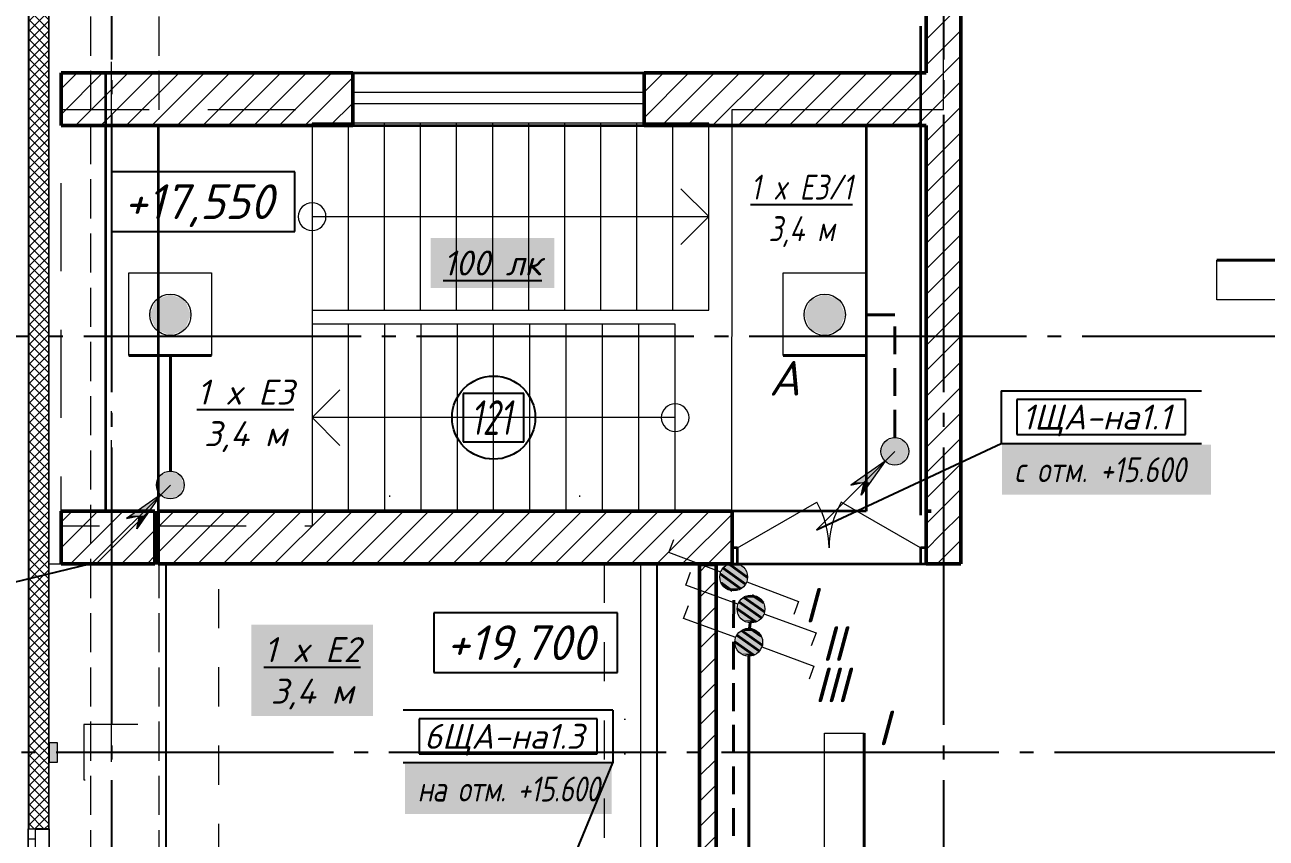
# Model space of a CAD drawing. Header units: millimetres. Extents: x 0 to 1093, y 0 to 420.
# Drawn here: x 91.9 to 181.5, y 303.4 to 362.1 of the extents above; entities that cross this region are included whole.
import ezdxf

# ---------------------------------------------------------------- set-up
doc = ezdxf.new("R2010")
doc.units = ezdxf.units.MM
for name, pattern in [('JIS_02_2.0', [3, 2, -1]), ('ГОСТ 2.303 5', [24, 20, -1.5, 1, -1.5]), ('СПКБ-0000-000-АР#006$0$Achse', [2300, 0, -800, 1500, 0]), ('СПКБ-0000-000-АР#006$0$Ashe', [300, 200, -100]), ('СПКБ-0000-000-АР#006$0$Невидимая', [391.222223, 282.222223, -109]), ('СПКБ-0000-000-АР#006$0$Разомкнутая', [1058.333302, 634.99999, -423.333311]), ('СПКБ-0000-000-АР#006$0$Штриховая', [564.444447, 282.222223, -282.222223]), ('СПКБ-0000-000-АР#006$0$Штрихпунктирная', [900, 500, -200, 0, -200])]:
    doc.linetypes.add(name, pattern=pattern)
for name, color, linetype in [('Viewport1ForCustomObjects_0', 7, 'Continuous'), ('Viewport2ForCustomObjects_0', 7, 'Continuous'), ('Номер помещения', 7, 'Continuous'), ('СПКБ-0000-000-АР#006$0$Балка', 7, 'Continuous'), ('СПКБ-0000-000-АР#006$0$Двери ArchiCAD', 7, 'Continuous'), ('СПКБ-0000-000-АР#006$0$Колонны существующие', 7, 'Continuous'), ('СПКБ-0000-000-АР#006$0$Лестница', 7, 'Continuous'), ('СПКБ-0000-000-АР#006$0$Окна ArchiCAD', 7, 'Continuous'), ('СПКБ-0000-000-АР#006$0$Перекрытие новые', 7, 'Continuous'), ('СПКБ-0000-000-АР#006$0$Стены', 7, 'Continuous'), ('СПКБ-0000-000-АР#006$0$Фахверк', 7, 'Continuous'), ('Строительные оси', 7, 'Continuous'), ('ЭО_АВАРИЙНОЕ ОСВЕЩЕНИЕ', 7, 'Continuous'), ('ЭО_РАБОЧЕЕ ОСВЕЩЕНИЕ', 7, 'Continuous'), ('ЭС', 7, 'Continuous')]:
    doc.layers.add(name, color=color, linetype=linetype)
for name, color, linetype, lineweight in [('СПКБ-0000-000-АР#006$0$0_Ном._пера__20', 1, 'Continuous', 20), ('СПКБ-0000-000-АР#006$0$0_Ном._пера__21', 7, 'Continuous', 35), ('СПКБ-0000-000-АР#006$0$0_Ном._пера__41', 7, 'Continuous', 25), ('СПКБ-0000-000-АР#006$0$Балка_Ном._пера__1', 7, 'Continuous', 13), ('СПКБ-0000-000-АР#006$0$Колонны существующие_Ном._пера__2', 8, 'Continuous', 15), ('СПКБ-0000-000-АР#006$0$Лестница_Ном._пера__20', 1, 'Continuous', 20), ('СПКБ-0000-000-АР#006$0$Линии_Ном._пера__20', 1, 'Continuous', 20), ('СПКБ-0000-000-АР#006$0$Лифты_Ном._пера__20', 1, 'Continuous', 20), ('СПКБ-0000-000-АР#006$0$Окна ArchiCAD_Ном._пера__6', 5, 'Continuous', 9), ('СПКБ-0000-000-АР#006$0$Перекрытие новые_Ном._пера__20', 1, 'Continuous', 20), ('СПКБ-0000-000-АР#006$0$Стены_Ном._пера__1', 7, 'Continuous', 13), ('СПКБ-0000-000-АР#006$0$Стены_Ном._пера__20', 1, 'Continuous', 20), ('СПКБ-0000-000-АР#006$0$Фахверк_Ном._пера__1', 7, 'Continuous', 13)]:
    doc.layers.add(name, color=color, linetype=linetype, lineweight=lineweight)
for name, color, linetype, lineweight, true_color in [('СПКБ-0000-000-АР#006$0$Балка_Ном._пера__44', 7, 'Continuous', 18, 0x029e21), ('СПКБ-0000-000-АР#006$0$Двери ArchiCAD_Ном._пера__23', 7, 'Continuous', 35, 0xff6600), ('СПКБ-0000-000-АР#006$0$Двери ArchiCAD_Ном._пера__3', 7, 'Continuous', 18, 0xff6600), ('СПКБ-0000-000-АР#006$0$Двери ArchiCAD_Ном._пера__58', 7, 'Continuous', 50, 0xdf0000), ('СПКБ-0000-000-АР#006$0$Окна ArchiCAD_Ном._пера__68', 7, 'Continuous', 20, 0xfd4435), ('СПКБ-0000-000-АР#006$0$Перекрытие новые_Ном._пера__161', 7, 'Continuous', 13, 0xe11606), ('СПКБ-0000-000-АР#006$0$Стены_Ном._пера__58', 7, 'Continuous', 50, 0xdf0000), ('СПКБ-0000-000-АР#006$0$Стены_Ном._пера__68', 7, 'Continuous', 20, 0xfd4435), ('СПКБ-0000-000-АР#006$0$Фахверк_Ном._пера__102', 7, 'Continuous', 13, 0xcccccc)]:
    doc.layers.add(name, color=color, linetype=linetype, lineweight=lineweight, true_color=true_color)
doc.styles.add('1.8', font='isocpeui.ttf', dxfattribs={"height": 1.8})
doc.styles.add('2.5', font='isocpeui.ttf')
doc.styles.add('CustomTextStyle0', font='isocpeui.ttf', dxfattribs={"width": 0.707123, "height": 2.5})
doc.styles.add('CustomTextStyle46', font='isocpeui.ttf', dxfattribs={"width": 0.987755, "height": 2.5})
doc.styles.add('CustomTextStyle47', font='isocpeui.ttf', dxfattribs={"width": 0.987755, "height": 2.5})
doc.styles.add('CustomTextStyle81', font='isocpeui.ttf', dxfattribs={"width": 0.987755, "height": 1.8})
doc.styles.add('CustomTextStyle83', font='isocpeui.ttf', dxfattribs={"width": 0.987755, "height": 1.8})
pattern_1 = [(45, (0, 0), (-35.35534, 35.35534), []), (135, (0, 0), (35.35534, 35.35534), [])]
pattern_2 = [(45, (0, 0), (-91.9239, 91.9239), [])]

# ---------------------------------------------------------------- blocks, each defined once
blk = doc.blocks.new('*E373')
at = {"layer": 'Номер помещения', "color": 6, "linetype": 'Continuous'}
for p, q in [((-226.337, 230.742), (-239.569, 230.742)), ((-239.569, 230.742), (-239.569, 226.442)), ((-226.337, 226.442), (-226.337, 230.742)), ((-239.569, 226.442), (-226.337, 226.442)), ((-203.086, 198.929), (-216.318, 198.929)), ((-216.318, 198.929), (-216.318, 194.629)), ((-203.086, 194.629), (-203.086, 198.929)), ((-216.318, 194.629), (-203.086, 194.629))]:
    blk.add_line(p, q, dxfattribs=at)
at = {"layer": 'Номер помещения', "color": 7, "linetype": 'Continuous', "true_color": 0xffffff}
for p, q in [((-209.821, 214.765), (-214.196, 214.765)), ((-214.196, 214.765), (-214.196, 211.265)), ((-209.821, 211.265), (-209.821, 214.765)), ((-214.196, 211.265), (-209.821, 211.265)), ((-214.196, 211.265), (-214.196, 211.265))]:
    blk.add_line(p, q, dxfattribs=at)
at = {"layer": 'Номер помещения', "color": 6, "linetype": 'Continuous'}
blk.add_circle((-212.009, 213.015), 3, dxfattribs=at)
at = {"layer": 'Строительные оси', "color": 3, "linetype": 'ГОСТ 2.303 5', "lineweight": 25}
for p, q in [((-239.569, 258.857), (-239.569, -45.143)), ((-179.569, 258.857), (-179.569, -45.143)), ((186.431, 218.857), (-283.756, 218.857)), ((280.431, 188.857), (-283.569, 188.857))]:
    blk.add_line(p, q, dxfattribs=at)
at = {"layer": 'ЭО_АВАРИЙНОЕ ОСВЕЩЕНИЕ', "color": 7, "lineweight": 0}
for p, q in [((-191.121, 223.455), (-185.171, 223.455)), ((-191.121, 217.505), (-191.121, 223.455)), ((-185.171, 223.455), (-185.171, 217.505)), ((-188.732, 204.924), (-183.075, 210.581)), ((-183.782, 209.873), (-186.239, 208.153)), ((-183.782, 209.873), (-185.502, 207.416)), ((-186.239, 208.153), (-185.297, 208.358)), ((-185.502, 207.416), (-185.297, 208.358)), ((-199.375, 203.281), (-199.023, 204.217)), ((-195.632, 201.871), (-199.375, 203.281)), ((-193.76, 201.167), (-190.017, 199.757)), ((-190.017, 199.757), (-190.369, 198.821)), ((-188.145, 177.554), (-188.145, 190.244)), ((-188.145, 190.244), (-185.295, 190.244))]:
    blk.add_line(p, q, dxfattribs=at)
at = {"layer": 'ЭО_АВАРИЙНОЕ ОСВЕЩЕНИЕ', "color": 1, "linetype": 'JIS_02_2.0', "lineweight": 40}
for p, q in [((-183.075, 220.43), (-185.171, 220.43)), ((-183.075, 211.581), (-183.075, 220.43)), ((-194.736, 164.85), (-194.697, 200.519))]:
    blk.add_line(p, q, dxfattribs=at)
at = {"layer": 'ЭО_АВАРИЙНОЕ ОСВЕЩЕНИЕ', "color": 1, "lineweight": 40}
for p, q in [((-185.171, 217.505), (-191.121, 217.505)), ((-195.045, 202.456), (-193.696, 201.489)), ((-195.673, 201.734), (-194.179, 200.663)), ((-195.458, 202.166), (-193.838, 201.005)), ((-195.603, 201.098), (-194.803, 200.525)), ((-185.295, 190.244), (-185.295, 177.554))]:
    blk.add_line(p, q, dxfattribs=at)
at = {"layer": 'ЭО_АВАРИЙНОЕ ОСВЕЩЕНИЕ', "color": 7, "lineweight": 0}
for centre, radius in [((-188.128, 220.43), 1.488), ((-183.075, 210.581), 1), ((-194.696, 201.519), 1)]:
    blk.add_circle(centre, radius, dxfattribs=at)
at = {"layer": 'ЭО_АВАРИЙНОЕ ОСВЕЩЕНИЕ', "color": 1, "lineweight": 0}
for points in [[(-189.18, 221.482), (-189.616, 220.43), (-186.641, 220.43)], [(-188.128, 221.918), (-189.18, 221.482), (-187.077, 221.482)], [(-189.18, 221.482), (-187.077, 221.482), (-186.641, 220.43)], [(-189.616, 220.43), (-189.18, 219.378), (-187.077, 219.378)], [(-189.616, 220.43), (-186.641, 220.43), (-187.077, 219.378)], [(-189.18, 219.378), (-187.077, 219.378), (-188.128, 218.943)], [(-183.782, 209.873), (-185.946, 208.358), (-185.297, 208.358)], [(-183.782, 209.873), (-185.297, 208.358), (-184.843, 208.358)], [(-185.946, 208.358), (-185.297, 208.358), (-186.239, 208.153)], [(-185.342, 208.153), (-184.987, 208.153), (-185.502, 207.416)], [(-185.297, 208.358), (-185.342, 208.153), (-184.987, 208.153)], [(-185.297, 208.358), (-184.843, 208.358), (-184.987, 208.153)], [(-195.139, 202.332), (-195.509, 202.102), (-193.97, 202.102)], [(-194.859, 202.506), (-195.139, 202.332), (-194.113, 202.332)], [(-195.139, 202.332), (-194.113, 202.332), (-193.97, 202.102)], [(-195.607, 201.682), (-195.683, 201.356), (-193.785, 201.356)], [(-195.509, 202.102), (-195.607, 201.682), (-193.709, 201.682)], [(-195.607, 201.682), (-193.709, 201.682), (-193.785, 201.356)], [(-195.509, 202.102), (-193.97, 202.102), (-193.709, 201.682)], [(-195.683, 201.356), (-195.422, 200.936), (-193.883, 200.936)], [(-195.683, 201.356), (-193.785, 201.356), (-193.883, 200.936)], [(-195.422, 200.936), (-195.279, 200.706), (-194.253, 200.706)], [(-195.422, 200.936), (-193.883, 200.936), (-194.253, 200.706)], [(-195.279, 200.706), (-194.253, 200.706), (-194.533, 200.532)]]:
    blk.add_solid(points, dxfattribs=at)
at = {"layer": 'ЭО_АВАРИЙНОЕ ОСВЕЩЕНИЕ', "color": 1, "lineweight": 40}
for points in [[(-183.782, 211.288), (-184.075, 210.581), (-182.075, 210.581)], [(-183.075, 211.581), (-183.782, 211.288), (-182.368, 211.288)], [(-183.782, 211.288), (-182.368, 211.288), (-182.075, 210.581)], [(-184.075, 210.581), (-183.782, 209.873), (-182.368, 209.873)], [(-184.075, 210.581), (-182.075, 210.581), (-182.368, 209.873)], [(-183.782, 209.873), (-182.368, 209.873), (-183.075, 209.581)]]:
    blk.add_solid(points, dxfattribs=at)
at = {"layer": 'ЭО_РАБОЧЕЕ ОСВЕЩЕНИЕ', "color": 5, "lineweight": 40}
for p, q in [((-159.865, 224.366), (-147.175, 224.367)), ((-232.365, 217.505), (-238.315, 217.505)), ((-235.323, 209.153), (-235.323, 217.505)), ((-192.683, 198.573), (-194.315, 199.718)), ((-192.473, 199.007), (-193.978, 200.063)), ((-192.549, 199.642), (-193.354, 200.208)), ((-193.094, 198.279), (-194.452, 199.232)), ((-193.518, 198.214), (-193.545, 197.81)), ((-192.842, 196.172), (-194.473, 197.317)), ((-192.632, 196.606), (-194.136, 197.663)), ((-192.707, 197.242), (-193.513, 197.807)), ((-193.252, 195.878), (-194.61, 196.832)), ((-193.61, 196.812), (-193.61, 196.812)), ((-193.61, 195.812), (-193.61, 163.868))]:
    blk.add_line(p, q, dxfattribs=at)
at = {"layer": 'ЭО_РАБОЧЕЕ ОСВЕЩЕНИЕ', "color": 7, "lineweight": 0}
for p, q in [((-159.865, 221.516), (-159.865, 224.366)), ((-238.315, 223.455), (-232.365, 223.455)), ((-238.315, 217.505), (-238.315, 223.455)), ((-232.365, 223.455), (-232.365, 217.505)), ((-147.175, 221.517), (-159.865, 221.516)), ((-240.98, 202.496), (-235.323, 208.153)), ((-236.03, 207.446), (-238.487, 205.726)), ((-236.03, 207.446), (-237.751, 204.989)), ((-238.487, 205.726), (-237.546, 205.931)), ((-237.751, 204.989), (-237.546, 205.931)), ((-198.148, 200.929), (-197.805, 201.868)), ((-194.391, 199.556), (-198.148, 200.929)), ((-198.307, 198.528), (-197.963, 199.467)), ((-192.513, 198.869), (-188.756, 197.496)), ((-194.55, 197.155), (-198.307, 198.528)), ((-188.756, 197.496), (-189.099, 196.557)), ((-192.671, 196.469), (-188.914, 195.096)), ((-188.914, 195.096), (-189.257, 194.156))]:
    blk.add_line(p, q, dxfattribs=at)
for centre, radius in [((-235.323, 220.43), 1.488), ((-235.323, 208.153), 1), ((-193.452, 199.212), 1), ((-193.61, 196.812), 1)]:
    blk.add_circle(centre, radius, dxfattribs=at)
at = {"layer": 'ЭО_РАБОЧЕЕ ОСВЕЩЕНИЕ', "color": 5, "lineweight": 0}
for points in [[(-236.375, 221.482), (-236.81, 220.43), (-233.835, 220.43)], [(-235.323, 221.918), (-236.375, 221.482), (-234.271, 221.482)], [(-236.375, 221.482), (-234.271, 221.482), (-233.835, 220.43)], [(-236.81, 220.43), (-236.375, 219.378), (-234.271, 219.378)], [(-236.81, 220.43), (-233.835, 220.43), (-234.271, 219.378)], [(-236.375, 219.378), (-234.271, 219.378), (-235.323, 218.943)], [(-236.03, 207.446), (-238.194, 205.931), (-237.546, 205.931)], [(-236.03, 207.446), (-237.546, 205.931), (-237.091, 205.931)], [(-238.194, 205.931), (-237.546, 205.931), (-238.487, 205.726)], [(-237.546, 205.931), (-237.59, 205.726), (-237.235, 205.726)], [(-237.546, 205.931), (-237.091, 205.931), (-237.235, 205.726)], [(-237.59, 205.726), (-237.235, 205.726), (-237.751, 204.989)], [(-194.27, 199.787), (-194.36, 199.385), (-192.467, 199.385)], [(-193.887, 200.031), (-194.27, 199.787), (-192.723, 199.787)], [(-194.27, 199.787), (-192.723, 199.787), (-192.467, 199.385)], [(-193.624, 200.197), (-193.887, 200.031), (-192.877, 200.031)], [(-193.887, 200.031), (-192.877, 200.031), (-192.723, 199.787)], [(-194.36, 199.385), (-194.437, 199.04), (-192.544, 199.04)], [(-194.437, 199.04), (-194.182, 198.638), (-192.634, 198.638)], [(-194.437, 199.04), (-192.544, 199.04), (-192.634, 198.638)], [(-194.36, 199.385), (-192.467, 199.385), (-192.544, 199.04)], [(-194.182, 198.638), (-194.027, 198.394), (-193.017, 198.394)], [(-194.182, 198.638), (-192.634, 198.638), (-193.017, 198.394)], [(-194.027, 198.394), (-193.017, 198.394), (-193.28, 198.227)], [(-194.519, 196.984), (-194.595, 196.639), (-192.702, 196.639)], [(-194.429, 197.386), (-194.519, 196.984), (-192.625, 196.984)], [(-194.519, 196.984), (-192.625, 196.984), (-192.702, 196.639)], [(-194.045, 197.63), (-194.429, 197.386), (-192.881, 197.386)], [(-194.429, 197.386), (-192.881, 197.386), (-192.625, 196.984)], [(-193.783, 197.797), (-194.045, 197.63), (-193.036, 197.63)], [(-194.045, 197.63), (-193.036, 197.63), (-192.881, 197.386)], [(-194.595, 196.639), (-194.34, 196.237), (-192.792, 196.237)], [(-194.595, 196.639), (-192.702, 196.639), (-192.792, 196.237)], [(-194.34, 196.237), (-194.185, 195.993), (-193.176, 195.993)], [(-194.34, 196.237), (-192.792, 196.237), (-193.176, 195.993)], [(-194.185, 195.993), (-193.176, 195.993), (-193.438, 195.827)]]:
    blk.add_solid(points, dxfattribs=at)
at = {"layer": 'ЭО_РАБОЧЕЕ ОСВЕЩЕНИЕ', "color": 5, "lineweight": 40}
for points in [[(-236.03, 208.86), (-236.323, 208.153), (-234.323, 208.153)], [(-235.323, 209.153), (-236.03, 208.86), (-234.616, 208.86)], [(-236.03, 208.86), (-234.616, 208.86), (-234.323, 208.153)], [(-236.323, 208.153), (-236.03, 207.446), (-234.616, 207.446)], [(-236.323, 208.153), (-234.323, 208.153), (-234.616, 207.446)], [(-236.03, 207.446), (-234.616, 207.446), (-235.323, 207.153)]]:
    blk.add_solid(points, dxfattribs=at)
at = {"layer": 'Номер помещения', "color": 0, "linetype": 'Continuous', "width": 0.987755}
for s, style, p in [('+17,550', 'CustomTextStyle46', (-238.669, 227.342)), ('+19,700', 'CustomTextStyle47', (-215.418, 195.529))]:
    blk.add_text(s, height=2.5, dxfattribs=dict(at, style=style)).set_placement(p)
at = {"layer": 'Номер помещения', "linetype": 'Continuous', "style": 'CustomTextStyle0', "width": 0.707123}
blk.add_text('121', height=2.5, dxfattribs=at).set_placement((-213.696, 211.765))
blk = doc.blocks.new('СПКБ-0000-000-АР#006$0$Перекрытие_1', base_point=(-24406.7, 20246.8))
at = {"layer": 'СПКБ-0000-000-АР#006$0$Перекрытие новые_Ном._пера__161', "color": 12, "linetype": 'Continuous', "lineweight": 13, "true_color": 0xe11606, "flags": 128}
blk.add_lwpolyline([(5824.2, -2528.1), (-24406.7, -2530.3), (-24406.7, 20246.8), (-23563.9, 20246.5), (-23563.9, 17144.7), (-20022.9, 17144.7), (-20022.9, 20246.5), (-19481.9, 20246.5), (-19481.3, 23524.6), (-17956.9, 23525.2), (-17959.4, 25285.7), (17852.9, 25289.2)], dxfattribs=at)
blk = doc.blocks.new('СПКБ-0000-000-АР#006$0$Перекрытие_2', base_point=(-24320.7, 23525.2))
at = {"layer": 'СПКБ-0000-000-АР#006$0$Перекрытие новые_Ном._пера__20', "color": 1, "linetype": 'СПКБ-0000-000-АР#006$0$Разомкнутая', "lineweight": 20, "flags": 128}
blk.add_lwpolyline([(-24320.7, 23525.2), (-22509.9, 23525.2), (-22509.9, 20519.3), (-24320.7, 20519.3)], close=True, dxfattribs=at)
blk = doc.blocks.new('СПКБ-0000-000-АР#006$0$Перекрытие_3', base_point=(-23563.9, 20246.5))
at = {"layer": 'СПКБ-0000-000-АР#006$0$Перекрытие новые_Ном._пера__161', "color": 12, "linetype": 'Continuous', "lineweight": 13, "true_color": 0xe11606, "flags": 128}
blk.add_lwpolyline([(-23563.9, 20246.5), (-20142.9, 20246.5), (-20142.9, 17144.7), (-23563.9, 17144.7)], close=True, dxfattribs=at)
blk = doc.blocks.new('СПКБ-0000-000-АР#006$0$Двустворчатое Окно 19')
at = {"layer": 'СПКБ-0000-000-АР#006$0$Окна ArchiCAD_Ном._пера__6', "color": 5, "linetype": 'Continuous', "lineweight": 9}
for p, q in [((-747, 100), (747, 100)), ((-750, 0), (-675, 0)), ((-675, 0), (-675, -50)), ((-675, 0), (-75, 0)), ((-75, -50), (-75, 0)), ((-75, 0), (0, 0)), ((0, 0), (75, 0)), ((75, 0), (75, -50)), ((75, 0), (675, 0)), ((675, -50), (675, 0)), ((675, 0), (750, 0)), ((-750, -50), (750, -50)), ((-675, -50), (-750, -50)), ((-75, -50), (-675, -50)), ((0, -50), (-75, -50)), ((75, -50), (0, -50)), ((675, -50), (75, -50)), ((750, -50), (675, -50))]:
    blk.add_line(p, q, dxfattribs=at)
at = {"layer": 'СПКБ-0000-000-АР#006$0$Окна ArchiCAD_Ном._пера__68', "color": 20, "linetype": 'Continuous', "lineweight": 20, "true_color": 0xfd4435}
for p, q in [((-750, -47), (-750, 0)), ((750, -47), (750, 0)), ((-750, -50), (-750, -47)), ((750, -50), (750, -47))]:
    blk.add_line(p, q, dxfattribs=at)
blk = doc.blocks.new('СПКБ-0000-000-АР#006$0$Стена_2', base_point=(-24406.7, 25306.1))
at = {"layer": 'СПКБ-0000-000-АР#006$0$Стены_Ном._пера__68', "linetype": 'Continuous', "lineweight": 20, "true_color": 0xfd4435}
for points in [[(-24556.7, 24870.1), (-24556.7, 18955.7), (-24553.7, 18955.7), (-24553.7, 24870.1)], [(-24406.7, 18955.7), (-24406.7, 24870.1), (-24409.7, 24870.1), (-24409.7, 18955.7)], [(-24556.7, 18955.7), (-24556.7, 18815.7), (-24553.7, 18815.7), (-24553.7, 18955.7)], [(-24409.7, 18815.7), (-24406.9, 18815.7), (-24406.9, 18955.7), (-24409.7, 18955.7)], [(-24556.7, 18815.7), (-24556.7, 18335.7), (-24553.7, 18335.7), (-24553.7, 18815.7)], [(-24406.7, 18815.7), (-24409.7, 18815.7), (-24409.7, 18335.7), (-24406.7, 18335.7)], [(-24406.7, 18335.7), (-24409.7, 18335.7), (-24506.7, 18335.7), (-24506.7, 18332.7), (-24406.7, 18332.7)]]:
    blk.add_hatch(color=20, dxfattribs=at).paths.add_polyline_path(points)
h = blk.add_hatch(dxfattribs=at)
h.set_pattern_fill('СЕТКА_5X5_ДИАГОНАЛЬНАЯ', color=20, style=0, pattern_type=2)
h.set_pattern_definition(pattern_1)
h.paths.add_polyline_path([(-24409.7, 18955.7), (-24409.7, 24870.1), (-24553.7, 24870.1), (-24553.7, 18955.7)])
h = blk.add_hatch(dxfattribs=at)
h.set_pattern_fill('СЕТКА_5X5_ДИАГОНАЛЬНАЯ', color=20, style=0, pattern_type=2)
h.set_pattern_definition(pattern_1)
h.paths.add_polyline_path([(-24553.7, 18955.7), (-24553.7, 18815.7), (-24409.7, 18815.7), (-24409.7, 18955.7)])
h = blk.add_hatch(dxfattribs=at)
h.set_pattern_fill('СЕТКА_5X5_ДИАГОНАЛЬНАЯ', color=20, style=0, pattern_type=2)
h.set_pattern_definition(pattern_1)
h.paths.add_polyline_path([(-24553.7, 18335.7), (-24506.7, 18335.7), (-24409.7, 18335.7), (-24409.7, 18815.7), (-24553.7, 18815.7)])
at = {"layer": 'СПКБ-0000-000-АР#006$0$Стены_Ном._пера__68', "color": 20, "linetype": 'Continuous', "lineweight": 20, "true_color": 0xfd4435}
for p, q in [((-24553.7, 24870.1), (-24553.7, 18955.7)), ((-24409.7, 18955.7), (-24409.7, 24870.1)), ((-24553.7, 18955.7), (-24553.7, 18815.7)), ((-24409.7, 18815.7), (-24409.7, 18955.7)), ((-24553.7, 18815.7), (-24553.7, 18335.7)), ((-24409.7, 18335.7), (-24409.7, 18815.7)), ((-24556.7, 18335.7), (-24553.7, 18335.7)), ((-24553.7, 18335.7), (-24506.7, 18335.7)), ((-24506.7, 18335.7), (-24506.7, 18332.7)), ((-24409.7, 18335.7), (-24506.7, 18335.7)), ((-24506.7, 18332.7), (-24406.7, 18332.7)), ((-24406.7, 18335.7), (-24406.7, 18332.7))]:
    blk.add_line(p, q, dxfattribs=at)
at = {"layer": 'СПКБ-0000-000-АР#006$0$Стены_Ном._пера__68', "color": 20, "linetype": 'Continuous', "lineweight": 20, "true_color": 0xfd4435, "flags": 128}
for points in [[(-24556.7, 25456.1), (-24556.7, 18335.7)], [(-24406.7, 18955.7), (-24406.7, 24870.1)], [(-24406.7, 18335.7), (-24406.7, 18815.7)]]:
    blk.add_lwpolyline(points, dxfattribs=at)
at = {"layer": 'СПКБ-0000-000-АР#006$0$Окна ArchiCAD', "color": 5, "linetype": 'Continuous', "lineweight": 9, "zscale": 1000, "rotation": 270}
blk.add_blockref('СПКБ-0000-000-АР#006$0$Двустворчатое Окно 19', (-24506.7, 17585.7), dxfattribs=at)
blk = doc.blocks.new('СПКБ-0000-000-АР#006$0$Двупольная Дверь 19_5')
at = {"layer": 'СПКБ-0000-000-АР#006$0$Двери ArchiCAD_Ном._пера__23', "color": 30, "linetype": 'Continuous', "lineweight": 35, "true_color": 0xff6600}
for p, q in [((-660, 0), (-700, 0)), ((-700, 0), (-700, -115)), ((-660, -115), (-660, 0)), ((700, 0), (660, 0)), ((660, 0), (660, -115)), ((700, -115), (700, 0)), ((-700, -115), (-660, -115)), ((660, -115), (700, -115))]:
    blk.add_line(p, q, dxfattribs=at)
at = {"layer": 'СПКБ-0000-000-АР#006$0$Двери ArchiCAD_Ном._пера__3', "color": 30, "linetype": 'Continuous', "lineweight": 18, "true_color": 0xff6600}
for p, q in [((-660, 0), (-88.4, 330)), ((660, 0), (88.4, 330))]:
    blk.add_line(p, q, dxfattribs=at)
for centre, start, end in [((-660, 0), 0, 30), ((660, 0), 150, 180)]:
    blk.add_arc(centre, 660, start, end, dxfattribs=at)
at = {"layer": 'СПКБ-0000-000-АР#006$0$Двери ArchiCAD_Ном._пера__58', "color": 12, "linetype": 'Continuous', "lineweight": 50, "true_color": 0xdf0000}
for p, q in [((-700, 265), (-737, 265)), ((-700, 0), (-700, 265)), ((700, 0), (700, 265)), ((700, 265), (737, 265)), ((-700, -115), (-700, 0)), ((700, -115), (700, 0)), ((-700, -115), (-737, -115)), ((700, -115), (737, -115))]:
    blk.add_line(p, q, dxfattribs=at)
blk = doc.blocks.new('СПКБ-0000-000-АР#006$0$Стена_38', base_point=(-23619.9, 20626.5))
at = {"layer": 'СПКБ-0000-000-АР#006$0$Стены_Ном._пера__20', "linetype": 'Continuous', "lineweight": 20}
h = blk.add_hatch(dxfattribs=at)
h.set_pattern_fill('КИРПИЧ_ОБЫКНОВЕННЫЙ', color=1, style=0, pattern_type=2)
h.set_pattern_definition(pattern_2)
h.paths.add_polyline_path([(-23619.9, 20626.5), (-23619.9, 20246.5), (-19481.9, 20246.5), (-19481.9, 20361.5), (-19481.9, 20626.5)])
at = {"layer": 'СПКБ-0000-000-АР#006$0$Стены_Ном._пера__58', "color": 12, "linetype": 'Continuous', "lineweight": 50, "true_color": 0xdf0000}
for p, q in [((-19481.9, 20626.5), (-19518.9, 20626.5)), ((-19481.9, 20361.5), (-19481.9, 20626.5)), ((-18081.9, 20626.5), (-18044.9, 20626.5)), ((-18081.9, 20361.5), (-18081.9, 20626.5)), ((-19481.9, 20246.5), (-19481.9, 20361.5)), ((-18081.9, 20246.5), (-18081.9, 20361.5)), ((-19481.9, 20246.5), (-19518.9, 20246.5)), ((-18081.9, 20246.5), (-18044.9, 20246.5))]:
    blk.add_line(p, q, dxfattribs=at)
at = {"layer": 'СПКБ-0000-000-АР#006$0$Стены_Ном._пера__58', "color": 12, "linetype": 'Continuous', "lineweight": 50, "true_color": 0xdf0000, "flags": 128}
for points in [[(-19481.9, 20626.5), (-23619.9, 20626.5)], [(-23619.9, 20626.5), (-23619.9, 20246.5)], [(-23619.9, 20246.5), (-19481.9, 20246.5)]]:
    blk.add_lwpolyline(points, dxfattribs=at)
at = {"layer": 'СПКБ-0000-000-АР#006$0$Двери ArchiCAD', "color": 21, "linetype": 'Continuous', "lineweight": 18, "true_color": 0xff9955, "zscale": 1000}
blk.add_blockref('СПКБ-0000-000-АР#006$0$Двупольная Дверь 19_5', (-18781.9, 20361.5), dxfattribs=at)
blk = doc.blocks.new('СПКБ-0000-000-АР#006$0$Стена_39', base_point=(-17956.9, 20626.5))
at = {"layer": 'СПКБ-0000-000-АР#006$0$Стены_Ном._пера__20', "linetype": 'Continuous', "lineweight": 20}
h = blk.add_hatch(dxfattribs=at)
h.set_pattern_fill('КИРПИЧ_ОБЫКНОВЕННЫЙ', color=1, style=0, pattern_type=2)
h.set_pattern_definition(pattern_2)
h.paths.add_polyline_path([(-17831.9, 24485.7), (-18081.9, 24485.7), (-18081.9, 20626.5), (-17831.9, 20246.5)])
at = {"layer": 'СПКБ-0000-000-АР#006$0$Стены_Ном._пера__58', "color": 12, "linetype": 'Continuous', "lineweight": 50, "true_color": 0xdf0000, "flags": 128}
for points in [[(-18081.9, 24485.7), (-18081.9, 23787.7)], [(-17831.9, 20246.5), (-17831.9, 24485.7)], [(-18081.9, 23407.7), (-18081.9, 20626.5)]]:
    blk.add_lwpolyline(points, dxfattribs=at)
blk = doc.blocks.new('СПКБ-0000-000-АР#006$0$Стена_40', base_point=(-24320.7, 23787.7))
at = {"layer": 'СПКБ-0000-000-АР#006$0$Стены_Ном._пера__20', "linetype": 'Continuous', "lineweight": 20}
h = blk.add_hatch(dxfattribs=at)
h.set_pattern_fill('КИРПИЧ_ОБЫКНОВЕННЫЙ', color=1, style=0, pattern_type=2)
h.set_pattern_definition(pattern_2)
h.paths.add_polyline_path([(-24320.7, 23407.7), (-22216.7, 23407.7), (-22216.7, 23787.7), (-24320.7, 23787.7)])
at = {"layer": 'СПКБ-0000-000-АР#006$0$Стены_Ном._пера__58', "color": 12, "linetype": 'Continuous', "lineweight": 50, "true_color": 0xdf0000, "flags": 128}
for points in [[(-22216.7, 23787.7), (-24320.7, 23787.7)], [(-24320.7, 23787.7), (-24320.7, 23407.7)], [(-22216.7, 23407.7), (-22216.7, 23787.7)], [(-24320.7, 23407.7), (-22216.7, 23407.7)]]:
    blk.add_lwpolyline(points, dxfattribs=at)
blk = doc.blocks.new('СПКБ-0000-000-АР#006$0$Стена_41', base_point=(-23643.1, 20627.7))
at = {"layer": 'СПКБ-0000-000-АР#006$0$Стены_Ном._пера__20', "linetype": 'Continuous', "lineweight": 20}
h = blk.add_hatch(dxfattribs=at)
h.set_pattern_fill('КИРПИЧ_ОБЫКНОВЕННЫЙ', color=1, style=0, pattern_type=2)
h.set_pattern_definition(pattern_2)
h.paths.add_polyline_path([(-23643.1, 20627.7), (-24320.7, 20627.7), (-24320.7, 20247.7), (-23643.1, 20247.7)])
at = {"layer": 'СПКБ-0000-000-АР#006$0$Стены_Ном._пера__58', "color": 12, "linetype": 'Continuous', "lineweight": 50, "true_color": 0xdf0000, "flags": 128}
for points in [[(-23643.1, 20627.7), (-24320.7, 20627.7)], [(-24320.7, 20627.7), (-24320.7, 20247.7)], [(-23643.1, 20247.7), (-23643.1, 20627.7)], [(-24320.7, 20247.7), (-23643.1, 20247.7)]]:
    blk.add_lwpolyline(points, dxfattribs=at)
blk = doc.blocks.new('СПКБ-0000-000-АР#006$0$Стена_42', base_point=(-18081.9, 20626.5))
at = {"layer": 'СПКБ-0000-000-АР#006$0$Стены_Ном._пера__20', "linetype": 'Continuous', "lineweight": 20}
h = blk.add_hatch(dxfattribs=at)
h.set_pattern_fill('КИРПИЧ_ОБЫКНОВЕННЫЙ', color=1, style=0, pattern_type=2)
h.set_pattern_definition(pattern_2)
h.paths.add_polyline_path([(-17831.9, 20246.5), (-18081.9, 20626.5), (-18081.9, 20246.5)])
at = {"layer": 'СПКБ-0000-000-АР#006$0$Стены_Ном._пера__58', "color": 12, "linetype": 'Continuous', "lineweight": 50, "true_color": 0xdf0000, "flags": 128}
blk.add_lwpolyline([(-18081.9, 20246.5), (-17831.9, 20246.5)], dxfattribs=at)
blk = doc.blocks.new('СПКБ-0000-000-АР#006$0$Стена_43', base_point=(-23183.9, 20626.5))
at = {"layer": 'СПКБ-0000-000-АР#006$0$Стены_Ном._пера__1', "color": 7, "linetype": 'СПКБ-0000-000-АР#006$0$Штриховая', "lineweight": 13, "flags": 128}
for points in [[(-23563.9, 20246.5), (-23563.9, 17144.7)], [(-23183.9, 20246.5), (-23563.9, 20246.5)], [(-23183.9, 17524.7), (-23183.9, 20246.5)]]:
    blk.add_lwpolyline(points, dxfattribs=at)
blk = doc.blocks.new('СПКБ-0000-000-АР#006$0$Стена_45', base_point=(-20402.9, 17524.7))
at = {"layer": 'СПКБ-0000-000-АР#006$0$Стены_Ном._пера__1', "color": 7, "linetype": 'СПКБ-0000-000-АР#006$0$Штриховая', "lineweight": 13, "flags": 128}
for points in [[(-20402.9, 20246.5), (-20022.9, 20246.5)], [(-20402.9, 20246.5), (-20402.9, 17524.7)], [(-20022.9, 17144.7), (-20022.9, 20246.5)]]:
    blk.add_lwpolyline(points, dxfattribs=at)
blk = doc.blocks.new('СПКБ-0000-000-АР#006$0$Стена_47', base_point=(-19716.5, 20241.5))
at = {"layer": 'СПКБ-0000-000-АР#006$0$Стены_Ном._пера__20', "linetype": 'Continuous', "lineweight": 20}
h = blk.add_hatch(dxfattribs=at)
h.set_pattern_fill('КИРПИЧ_ОБЫКНОВЕННЫЙ', color=1, style=0, pattern_type=2)
h.set_pattern_definition(pattern_2)
h.paths.add_polyline_path([(-19716.5, 20241.5), (-19716.5, 15451.2), (-19601.5, 15451.2), (-19596.5, 15451.2), (-19596.5, 20241.5)])
at = {"layer": 'СПКБ-0000-000-АР#006$0$Стены_Ном._пера__58', "color": 12, "linetype": 'Continuous', "lineweight": 50, "true_color": 0xdf0000, "flags": 128}
for points in [[(-19716.5, 20241.5), (-19716.5, 15451.2)], [(-19596.5, 20241.5), (-19716.5, 20241.5)], [(-19596.5, 15451.2), (-19596.5, 20241.5)]]:
    blk.add_lwpolyline(points, dxfattribs=at)
blk = doc.blocks.new('СПКБ-0000-000-АР#006$0$Колонна_22', base_point=(-23956.9, 18887.9))
at = {"layer": 'СПКБ-0000-000-АР#006$0$Колонны существующие_Ном._пера__2', "color": 8, "linetype": 'СПКБ-0000-000-АР#006$0$Achse', "lineweight": 15, "flags": 128}
blk.add_lwpolyline([(-24156.9, 18687.9), (-23756.9, 18687.9), (-23756.9, 19087.9), (-24156.9, 19087.9)], close=True, dxfattribs=at)
blk = doc.blocks.new('СПКБ-0000-000-АР#006$0$Лестничный Марш ЖБ 19')
at = {"layer": 'СПКБ-0000-000-АР#006$0$Лестница_Ном._пера__20', "color": 1, "linetype": 'Continuous', "lineweight": 20}
for p, q in [((1350, 2618.2), (0, 2618.2)), ((0, 2618.2), (0, 0)), ((675, 2618.2), (475, 2418.2)), ((675, 0), (675, 2618.2)), ((875, 2418.2), (675, 2618.2)), ((1350, 0), (1350, 2618.2)), ((0, 2356.4), (1350, 2356.4)), ((0, 2094.5), (1350, 2094.5)), ((0, 1832.7), (1350, 1832.7)), ((0, 1570.9), (1350, 1570.9)), ((0, 1309.1), (1350, 1309.1)), ((0, 1047.3), (1350, 1047.3)), ((0, 785.5), (1350, 785.5)), ((0, 523.6), (1350, 523.6)), ((0, 261.8), (1350, 261.8)), ((0, 0), (1350, 0))]:
    blk.add_line(p, q, dxfattribs=at)
for start, end in [(0, 180), (180, 0)]:
    blk.add_arc((675, 0), 100, start, end, dxfattribs=at)
blk = doc.blocks.new('СПКБ-0000-000-АР#006$0$Лестничный Марш ЖБ 19_2')
at = {"layer": 'СПКБ-0000-000-АР#006$0$Лестница_Ном._пера__20', "color": 1, "linetype": 'Continuous', "lineweight": 20}
for p, q in [((1350, 2860), (0, 2860)), ((0, 2860), (0, 0)), ((675, 2860), (475, 2660)), ((675, 0), (675, 2860)), ((875, 2660), (675, 2860)), ((1350, 0), (1350, 2860)), ((0, 2600), (1350, 2600)), ((0, 2340), (1350, 2340)), ((0, 2080), (1350, 2080)), ((0, 1820), (1350, 1820)), ((0, 1560), (1350, 1560)), ((0, 1300), (1350, 1300)), ((0, 1040), (1350, 1040)), ((0, 780), (1350, 780)), ((0, 520), (1350, 520)), ((0, 260), (1350, 260)), ((0, 0), (1350, 0))]:
    blk.add_line(p, q, dxfattribs=at)
for start, end in [(0, 180), (180, 0)]:
    blk.add_arc((675, 0), 100, start, end, dxfattribs=at)
blk = doc.blocks.new('СПКБ-0000-000-АР#006$0$Балка_1', base_point=(-23956.9, 16087.9))
at = {"layer": 'СПКБ-0000-000-АР#006$0$Балка_Ном._пера__1', "color": 7, "linetype": 'СПКБ-0000-000-АР#006$0$Невидимая', "lineweight": 13}
for p, q in [((-24106.9, 16087.9), (-24106.9, 24485.7)), ((-23611.9, 16087.9), (-23611.9, 24485.7))]:
    blk.add_line(p, q, dxfattribs=at)
at = {"layer": 'СПКБ-0000-000-АР#006$0$Балка_Ном._пера__44', "color": 104, "linetype": 'СПКБ-0000-000-АР#006$0$Штрихпунктирная', "lineweight": 18, "true_color": 0x029e21}
blk.add_line((-23956.9, 16087.9), (-23956.9, 24485.7), dxfattribs=at)
blk = doc.blocks.new('СПКБ-0000-000-АР#006$0$Стена_104', base_point=(-17956.9, 23407.7))
at = {"layer": 'СПКБ-0000-000-АР#006$0$Стены_Ном._пера__20', "linetype": 'Continuous', "lineweight": 20}
h = blk.add_hatch(dxfattribs=at)
h.set_pattern_fill('КИРПИЧ_ОБЫКНОВЕННЫЙ', color=1, style=0, pattern_type=2)
h.set_pattern_definition(pattern_2)
h.paths.add_polyline_path([(-18081.9, 23787.7), (-20116.4, 23787.7), (-20116.4, 23407.7), (-18081.9, 23407.7)])
at = {"layer": 'СПКБ-0000-000-АР#006$0$Стены_Ном._пера__58', "color": 12, "linetype": 'Continuous', "lineweight": 50, "true_color": 0xdf0000, "flags": 128}
for points in [[(-18081.9, 23787.7), (-20116.4, 23787.7)], [(-20116.4, 23787.7), (-20116.4, 23407.7)], [(-20116.4, 23407.7), (-18081.9, 23407.7)]]:
    blk.add_lwpolyline(points, dxfattribs=at)
blk = doc.blocks.new('СПКБ-0000-000-АР#006$0$Колонна_97', base_point=(-24376.9, 18885.7))
at = {"layer": 'СПКБ-0000-000-АР#006$0$Фахверк_Ном._пера__102', "linetype": 'Continuous', "lineweight": 13, "true_color": 0xcccccc}
blk.add_hatch(color=254, dxfattribs=at).paths.add_polyline_path([(-24406.9, 18955.7), (-24406.9, 18815.7), (-24346.9, 18815.7), (-24346.9, 18955.7)])
at = {"layer": 'СПКБ-0000-000-АР#006$0$Фахверк_Ном._пера__1', "color": 7, "linetype": 'Continuous', "lineweight": 13, "flags": 128}
blk.add_lwpolyline([(-24406.9, 18955.7), (-24406.9, 18815.7), (-24346.9, 18815.7), (-24346.9, 18955.7)], close=True, dxfattribs=at)
blk = doc.blocks.new('*E372')
at = {"layer": 'СПКБ-0000-000-АР#006$0$0_Ном._пера__20', "color": 1, "linetype": 'СПКБ-0000-000-АР#006$0$Achse', "lineweight": 20}
for p, q in [((26.04, 234.235), (26.04, 191.349)), ((39.74, 234.235), (39.74, 207.476)), ((43.079, 218.089), (32.772, 218.089)), ((43.079, 215.589), (11.242, 215.589))]:
    blk.add_line(p, q, dxfattribs=at)
at = {"layer": 'СПКБ-0000-000-АР#006$0$0_Ном._пера__21', "color": 7, "linetype": 'СПКБ-0000-000-АР#006$0$Ashe', "lineweight": 35}
for p, q in [((64.376, 232.811), (64.376, 268.096)), ((5.569, 264.721), (5.569, 233.121)), ((5.569, 264.721), (62.096, 264.721)), ((9.369, 260.921), (9.369, 233.121)), ((9.369, 260.921), (60.416, 260.921)), ((60.416, 260.921), (60.416, 233.121)), ((60.416, 233.121), (50.754, 233.121)), ((50.749, 229.321), (64.749, 229.321))]:
    blk.add_line(p, q, dxfattribs=at)
at = {"layer": 'СПКБ-0000-000-АР#006$0$0_Ном._пера__41', "color": 7, "linetype": 'Continuous', "lineweight": 25}
for p, q in [((9.929, 229.309), (9.929, 198.291)), ((45.339, 229.309), (45.339, 198.291))]:
    blk.add_line(p, q, dxfattribs=at)
at = {"layer": 'СПКБ-0000-000-АР#006$0$Линии_Ном._пера__20', "color": 1, "linetype": 'Continuous', "lineweight": 20}
for p, q in [((44.403, 263.307), (23.4, 263.307)), ((44.403, 262.486), (23.4, 262.486))]:
    blk.add_line(p, q, dxfattribs=at)
at = {"layer": 'СПКБ-0000-000-АР#006$0$Лифты_Ном._пера__20', "color": 1, "linetype": 'Continuous', "lineweight": 20}
blk.add_line((21.173, 229.321), (35.066, 229.321), dxfattribs=at)
at = {"layer": 'СПКБ-0000-000-АР#006$0$Балка', "color": 7, "lineweight": 13, "xscale": 0.01, "yscale": 0.01, "zscale": 0.01}
blk.add_blockref('СПКБ-0000-000-АР#006$0$Балка_1', (5.999, 187.722), dxfattribs=at)
at = {"layer": 'СПКБ-0000-000-АР#006$0$Колонны существующие', "color": 8, "lineweight": 15, "xscale": 0.01, "yscale": 0.01, "zscale": 0.01}
blk.add_blockref('СПКБ-0000-000-АР#006$0$Колонна_22', (5.999, 215.722), dxfattribs=at)
at = {"layer": 'СПКБ-0000-000-АР#006$0$Лестница', "color": 161, "linetype": 'Continuous', "lineweight": 20, "true_color": 0xaaaaff, "xscale": 0.01, "yscale": 0.01, "zscale": 10}
for name, p, rotation in [('СПКБ-0000-000-АР#006$0$Лестничный Марш ЖБ 19_2', (20.468, 261.107), 270), ('СПКБ-0000-000-АР#006$0$Лестничный Марш ЖБ 19', (46.65, 233.109), 90)]:
    blk.add_blockref(name, p, dxfattribs=dict(at, rotation=rotation))
at = {"layer": 'СПКБ-0000-000-АР#006$0$Перекрытие новые', "color": 12, "linetype": 'Continuous', "lineweight": 13, "true_color": 0xe11606, "xscale": 0.01, "yscale": 0.01, "zscale": 0.01}
for name, p in [('СПКБ-0000-000-АР#006$0$Перекрытие_1', (1.5, 229.311)), ('СПКБ-0000-000-АР#006$0$Перекрытие_3', (9.929, 229.309))]:
    blk.add_blockref(name, p, dxfattribs=at)
at = {"layer": 'СПКБ-0000-000-АР#006$0$Перекрытие новые', "color": 1, "linetype": 'Continuous', "lineweight": 20, "xscale": 0.01, "yscale": 0.01, "zscale": 0.01}
blk.add_blockref('СПКБ-0000-000-АР#006$0$Перекрытие_2', (2.36, 262.095), dxfattribs=at)
at = {"layer": 'СПКБ-0000-000-АР#006$0$Стены', "color": 20, "lineweight": 20, "true_color": 0xfd4435, "xscale": 0.01, "yscale": 0.01, "zscale": 0.01}
blk.add_blockref('СПКБ-0000-000-АР#006$0$Стена_2', (1.5, 279.905), dxfattribs=at)
at = {"layer": 'СПКБ-0000-000-АР#006$0$Стены', "color": 12, "lineweight": 50, "true_color": 0xdf0000, "xscale": 0.01, "yscale": 0.01, "zscale": 0.01}
for name, p in [('СПКБ-0000-000-АР#006$0$Стена_39', (65.999, 233.109)), ('СПКБ-0000-000-АР#006$0$Стена_40', (2.36, 264.721)), ('СПКБ-0000-000-АР#006$0$Стена_104', (65.999, 260.921)), ('СПКБ-0000-000-АР#006$0$Стена_41', (9.136, 233.121)), ('СПКБ-0000-000-АР#006$0$Стена_42', (64.749, 233.109)), ('СПКБ-0000-000-АР#006$0$Стена_47', (48.402, 229.258))]:
    blk.add_blockref(name, p, dxfattribs=at)
at = {"layer": 'СПКБ-0000-000-АР#006$0$Стены', "color": 7, "lineweight": 50, "xscale": 0.01, "yscale": 0.01, "zscale": 0.01}
for name, p in [('СПКБ-0000-000-АР#006$0$Стена_38', (9.369, 233.109)), ('СПКБ-0000-000-АР#006$0$Стена_43', (13.729, 233.109)), ('СПКБ-0000-000-АР#006$0$Стена_45', (41.539, 202.091))]:
    blk.add_blockref(name, p, dxfattribs=at)
at = {"layer": 'СПКБ-0000-000-АР#006$0$Фахверк', "color": 7, "lineweight": 13, "xscale": 0.01, "yscale": 0.01, "zscale": 0.01}
blk.add_blockref('СПКБ-0000-000-АР#006$0$Колонна_97', (1.799, 215.701), dxfattribs=at)
blk = doc.blocks.new('CustomObjectsInViewport1_0')
at = {"layer": 'ЭС'}
for p, q in [((162.344, 335.686), (176.793, 335.686)), ((162.344, 335.686), (162.344, 331.886)), ((149.025, 325.652), (162.344, 331.886)), ((162.344, 331.886), (176.793, 331.886)), ((96.688, 323.195), (90.259, 321.629)), ((134.348, 312.652), (119.235, 312.652)), ((134.348, 312.652), (134.348, 308.852)), ((134.348, 308.852), (119.235, 308.852)), ((127.162, 291.496), (134.348, 308.852))]:
    blk.add_line(p, q, dxfattribs=at)
at = {"layer": 'ЭС', "color": 7, "true_color": 0xffffff}
for p, q in [((175.653, 335.046), (163.484, 335.046)), ((163.484, 335.046), (163.484, 332.526)), ((175.653, 332.526), (175.653, 335.046)), ((163.484, 332.526), (175.653, 332.526)), ((163.484, 332.526), (163.484, 332.526)), ((133.208, 312.012), (120.375, 312.012)), ((120.375, 312.012), (120.375, 309.492)), ((133.208, 309.492), (133.208, 312.012)), ((120.375, 309.492), (133.208, 309.492)), ((120.375, 309.492), (120.375, 309.492))]:
    blk.add_line(p, q, dxfattribs=at)
at = {"layer": 'ЭС', "width": 0.987755}
for s, style, p in [('1ЩА-на1.1', 'CustomTextStyle83', (163.844, 332.886)), ('6ЩА-на1.3', 'CustomTextStyle81', (120.735, 309.852))]:
    blk.add_text(s, height=1.8, dxfattribs=dict(at, style=style)).set_placement(p)

msp = doc.modelspace()

# ---------------------------------------------------------------- block references
msp.add_blockref('*E372', (92.189, 93.885))
at = {"layer": 'Viewport1ForCustomObjects_0'}
msp.add_blockref('CustomObjectsInViewport1_0', (0, 0), dxfattribs=at)
at = {"layer": 'Viewport2ForCustomObjects_0'}
msp.add_blockref('*E373', (337.756, 120.729), dxfattribs=at)

# ---------------------------------------------------------------- texts
at = {"layer": 'ЭО_АВАРИЙНОЕ ОСВЕЩЕНИЕ', "color": 1, "insert": (146.73, 336.582), "char_height": 2.5, "attachment_point": 5, "style": '2.5'}
msp.add_mtext('А', dxfattribs=at)
at = {"layer": 'ЭО_РАБОЧЕЕ ОСВЕЩЕНИЕ', "attachment_point": 5}
for s, insert, char_height, style in [('{\\W0.8;\\L1 x Е3/1\\P\\l3,4 м}', (147.958, 348.66), 1.8, '1.8'), ('{\\L1 x Е3\\P}3,4 м', (107.848, 333.872), 1.8, '1.8'), ('I', (148.573, 320.214), 2.5, '2.5'), ('II', (150.223, 317.447), 2.5, '2.5'), ('III', (150.091, 314.466), 2.5, '2.5'), ('I', (153.85, 311.36), 2.5, '2.5')]:
    msp.add_mtext(s, dxfattribs=dict(at, insert=insert, char_height=char_height, style=style))
at = {"layer": 'ЭО_РАБОЧЕЕ ОСВЕЩЕНИЕ', "char_height": 1.8, "attachment_point": 5, "style": '1.8', "bg_fill": 1, "box_fill_scale": 1.5, "bg_fill_color": 7, "bg_fill_true_color": 16777215, "bg_fill_transparency": 0}
for s, insert in [('{\\L100 лк}', (125.657, 344.896)), ('{\\L1 x Е2\\P}3,4 м', (112.662, 315.299))]:
    msp.add_mtext(s, dxfattribs=dict(at, insert=insert))
at = {"layer": 'ЭС', "char_height": 1.8, "style": '1.8', "bg_fill": 1, "box_fill_scale": 1.5, "bg_fill_color": 7, "bg_fill_true_color": 16777215, "bg_fill_transparency": 0}
for s, insert, attachment_point in [('{\\W0.8;с отм. +15.600 }', (163.305, 330.886), 1), ('{\\W0.8;\\T0.95;на отм. +15.600}', (133.348, 307.852), 3)]:
    msp.add_mtext(s, dxfattribs=dict(at, insert=insert, attachment_point=attachment_point))

doc.saveas('drawing.dxf')
